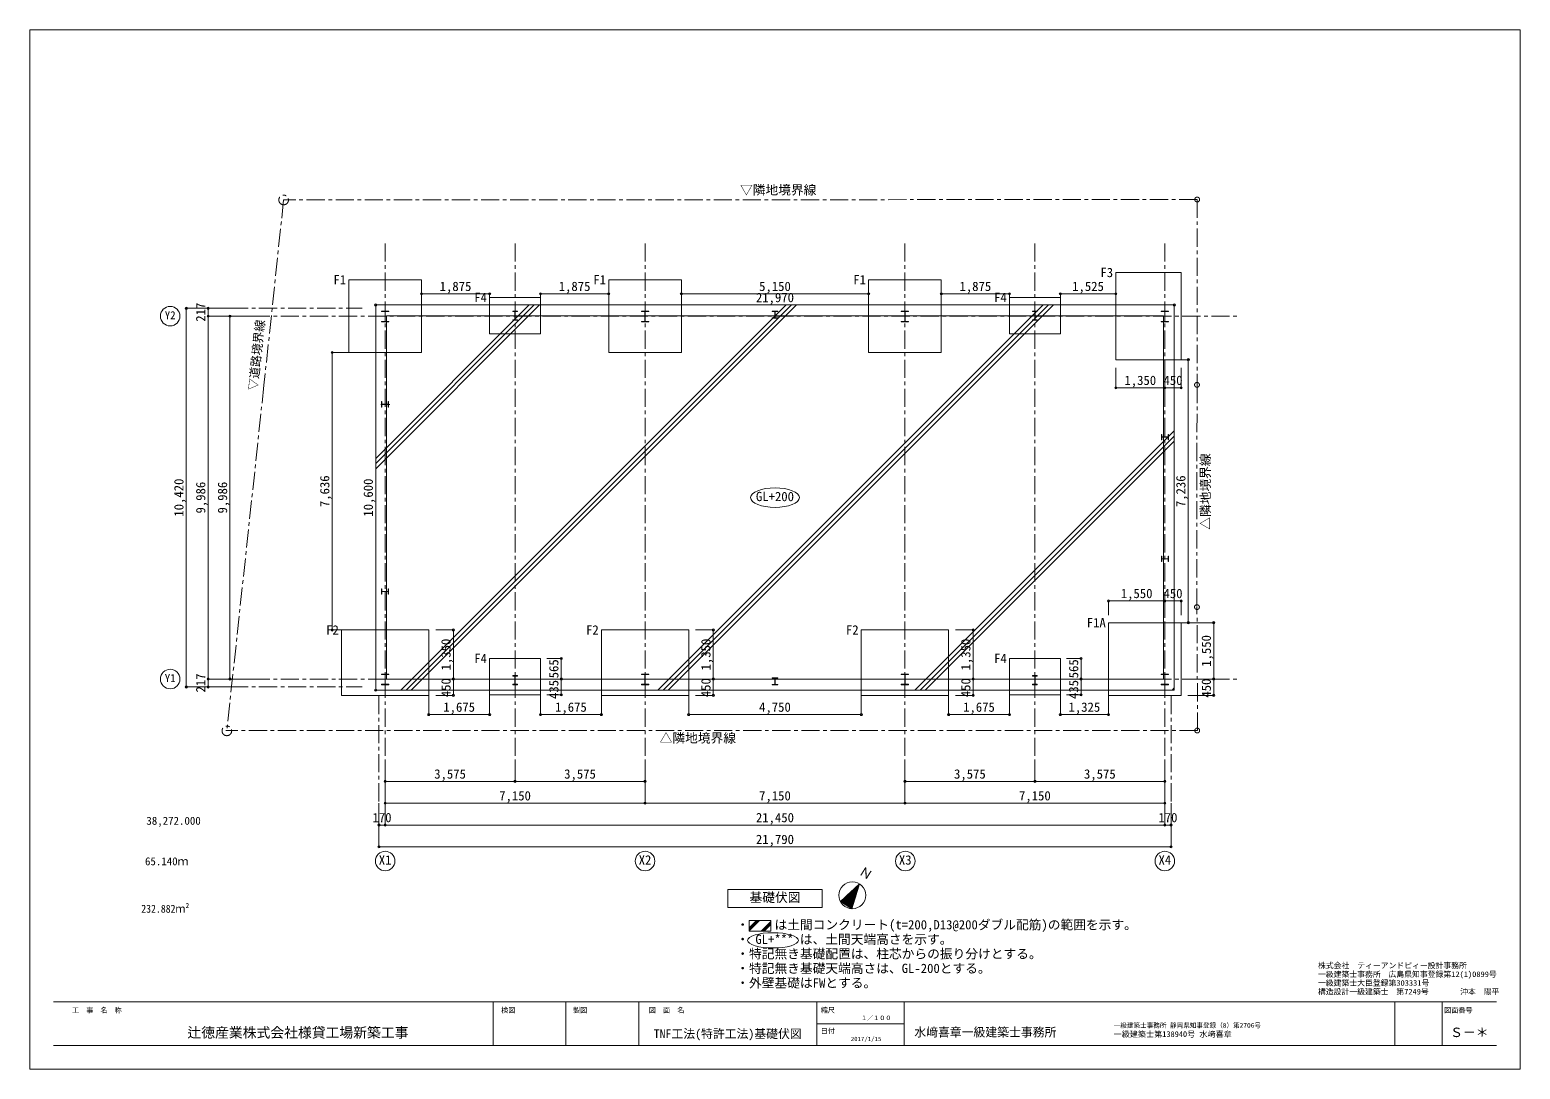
# Model space of a CAD drawing. Units: millimetres at full size, sheet at 1:100. Extents: x -41329 to 42203, y -29220 to 30473.
# Drawn here: x 1203 to 42203, y 1019 to 29619 of the extents above; entities that cross this region are included whole.
import ezdxf
from ezdxf.enums import TextEntityAlignment as Align

# ---------------------------------------------------------------- set-up
doc = ezdxf.new("R2010")
doc.units = ezdxf.units.MM
doc.header["$LTSCALE"] = 100
doc.header["$PDMODE"] = 32
doc.header["$PDSIZE"] = 60
doc.linetypes.add('CHAIN1', pattern=[8, 5, -1, 1, -1])
for name, color, linetype, lineweight in [('0-0_0', 7, 'Continuous', 9), ('0-1_Defpoints', 3, 'Continuous', 13), ('0-2_一般', 7, 'Continuous', 18), ('0-5_1-9 予備ﾚｲﾔ1', 7, 'Continuous', 5), ('0-7_A', 7, 'Continuous', 5), ('0-8_DRAWING-FRAME', 4, 'Continuous', 5), ('0-E_0-5 図面', 4, 'Continuous', 5), ('0-F_0-4 データ 0', 7, 'Continuous', 5), ('F-0', 7, 'Continuous', 18), ('F-F', 4, 'Continuous', 5)]:
    doc.layers.add(name, color=color, linetype=linetype, lineweight=lineweight)
doc.layers.add('F-2', color=7, linetype='Continuous')
doc.layers.add('F-7', color=7, linetype='Continuous')
doc.styles.add('ＭＳ ゴシック', font='')
doc.styles.get('ＭＳ ゴシック').set_extended_font_data('MS Gothic')

msp = doc.modelspace()

# ---------------------------------------------------------------- linework, layer by layer
at = {"layer": '0-0_0'}
for p, q in [((10877.9, 21877.9), (11077.9, 21877.9)), ((10877.9, 21877.9), (10877.9, 21865.9)), ((10877.9, 21865.9), (10969.9, 21865.9)), ((10974.9, 21860.9), (10974.9, 21600.9)), ((10980.9, 21860.9), (10980.9, 21600.9)), ((10985.9, 21865.9), (11077.9, 21865.9)), ((11077.9, 21877.9), (11077.9, 21865.9)), ((14490.4, 21877.9), (14615.4, 21877.9)), ((14490.4, 21877.9), (14490.4, 21865.9)), ((14490.4, 21865.9), (14544.9, 21865.9)), ((14549.9, 21860.9), (14549.9, 21644.9)), ((14555.9, 21860.9), (14555.9, 21644.9)), ((14560.9, 21865.9), (14615.4, 21865.9)), ((14615.4, 21877.9), (14615.4, 21865.9)), ((18027.9, 21877.9), (18227.9, 21877.9)), ((18027.9, 21877.9), (18027.9, 21865.9)), ((18027.9, 21865.9), (18119.9, 21865.9)), ((18124.9, 21860.9), (18124.9, 21600.9)), ((18130.9, 21860.9), (18130.9, 21600.9)), ((18135.9, 21865.9), (18227.9, 21865.9)), ((18227.9, 21877.9), (18227.9, 21865.9)), ((21627.9, 21877.9), (21777.9, 21877.9)), ((21627.9, 21877.9), (21627.9, 21868.9)), ((21627.9, 21868.9), (21694.9, 21868.9)), ((21699.9, 21863.9), (21699.9, 21697.9)), ((21705.9, 21863.9), (21705.9, 21697.9)), ((21710.9, 21868.9), (21777.9, 21868.9)), ((21777.9, 21877.9), (21777.9, 21868.9)), ((25177.9, 21877.9), (25377.9, 21877.9)), ((25177.9, 21877.9), (25177.9, 21865.9)), ((25177.9, 21865.9), (25269.9, 21865.9)), ((25274.9, 21860.9), (25274.9, 21600.9)), ((25280.9, 21860.9), (25280.9, 21600.9)), ((25285.9, 21865.9), (25377.9, 21865.9)), ((25377.9, 21877.9), (25377.9, 21865.9)), ((28915.4, 21877.9), (28790.4, 21877.9)), ((28790.4, 21877.9), (28790.4, 21865.9)), ((28844.9, 21865.9), (28790.4, 21865.9)), ((28849.9, 21860.9), (28849.9, 21644.9)), ((28855.9, 21860.9), (28855.9, 21644.9)), ((28915.4, 21865.9), (28860.9, 21865.9)), ((28915.4, 21877.9), (28915.4, 21865.9)), ((32327.9, 21877.9), (32527.9, 21877.9)), ((32327.9, 21877.9), (32327.9, 21865.9)), ((32327.9, 21865.9), (32419.9, 21865.9)), ((32424.9, 21860.9), (32424.9, 21600.9)), ((32430.9, 21860.9), (32430.9, 21600.9)), ((32435.9, 21865.9), (32527.9, 21865.9)), ((32527.9, 21877.9), (32527.9, 21865.9)), ((10877.9, 21595.9), (10969.9, 21595.9)), ((10877.9, 21595.9), (10877.9, 21583.9)), ((10877.9, 21583.9), (11077.9, 21583.9)), ((10985.9, 21595.9), (11077.9, 21595.9)), ((11077.9, 21595.9), (11077.9, 21583.9)), ((14490.4, 21639.9), (14544.9, 21639.9)), ((14490.4, 21639.9), (14490.4, 21627.9)), ((14490.4, 21627.9), (14615.4, 21627.9)), ((14560.9, 21639.9), (14615.4, 21639.9)), ((14615.4, 21639.9), (14615.4, 21627.9)), ((18027.9, 21595.9), (18119.9, 21595.9)), ((18027.9, 21595.9), (18027.9, 21583.9)), ((18027.9, 21583.9), (18227.9, 21583.9)), ((18135.9, 21595.9), (18227.9, 21595.9)), ((18227.9, 21595.9), (18227.9, 21583.9)), ((21627.9, 21692.9), (21694.9, 21692.9)), ((21627.9, 21692.9), (21627.9, 21683.9)), ((21627.9, 21683.9), (21777.9, 21683.9)), ((21710.9, 21692.9), (21777.9, 21692.9)), ((21777.9, 21692.9), (21777.9, 21683.9)), ((25177.9, 21595.9), (25269.9, 21595.9)), ((25177.9, 21595.9), (25177.9, 21583.9)), ((25177.9, 21583.9), (25377.9, 21583.9)), ((25285.9, 21595.9), (25377.9, 21595.9)), ((25377.9, 21595.9), (25377.9, 21583.9)), ((28844.9, 21639.9), (28790.4, 21639.9)), ((28790.4, 21639.9), (28790.4, 21627.9)), ((28915.4, 21627.9), (28790.4, 21627.9)), ((28915.4, 21639.9), (28860.9, 21639.9)), ((28915.4, 21639.9), (28915.4, 21627.9)), ((32327.9, 21595.9), (32419.9, 21595.9)), ((32327.9, 21595.9), (32327.9, 21583.9)), ((32327.9, 21583.9), (32527.9, 21583.9)), ((32435.9, 21595.9), (32527.9, 21595.9)), ((32527.9, 21595.9), (32527.9, 21583.9)), ((10859.4, 19312.9), (11109.9, 19312.9)), ((10877.9, 19237.9), (10877.9, 19387.9)), ((10877.9, 19387.9), (10886.9, 19387.9)), ((10886.9, 19320.9), (10886.9, 19387.9)), ((10886.9, 19237.9), (10886.9, 19304.9)), ((10891.9, 19315.9), (11057.9, 19315.9)), ((10891.9, 19309.9), (11057.9, 19309.9)), ((11062.9, 19320.9), (11062.9, 19387.9)), ((11062.9, 19387.9), (11071.9, 19387.9)), ((11062.9, 19237.9), (11062.9, 19304.9)), ((11071.9, 19237.9), (11071.9, 19387.9)), ((10877.9, 19237.9), (10886.9, 19237.9)), ((11062.9, 19237.9), (11071.9, 19237.9)), ((32333.9, 18337.9), (32333.9, 18487.9)), ((32333.9, 18487.9), (32342.9, 18487.9)), ((32342.9, 18420.9), (32342.9, 18487.9)), ((32518.9, 18420.9), (32518.9, 18487.9)), ((32518.9, 18487.9), (32527.9, 18487.9)), ((32527.9, 18337.9), (32527.9, 18487.9)), ((32333.9, 18337.9), (32342.9, 18337.9)), ((32342.9, 18337.9), (32342.9, 18404.9)), ((32347.9, 18415.9), (32513.9, 18415.9)), ((32347.9, 18409.9), (32513.9, 18409.9)), ((32518.9, 18337.9), (32518.9, 18404.9)), ((32518.9, 18337.9), (32527.9, 18337.9)), ((32333.9, 15137.9), (32333.9, 14987.9)), ((32333.9, 15137.9), (32342.9, 15137.9)), ((32333.9, 14987.9), (32342.9, 14987.9)), ((32342.9, 15137.9), (32342.9, 15070.9)), ((32342.9, 15054.9), (32342.9, 14987.9)), ((32347.9, 15065.9), (32513.9, 15065.9)), ((32347.9, 15059.9), (32513.9, 15059.9)), ((32518.9, 15137.9), (32518.9, 15070.9)), ((32518.9, 15137.9), (32527.9, 15137.9)), ((32518.9, 15054.9), (32518.9, 14987.9)), ((32518.9, 14987.9), (32527.9, 14987.9)), ((32527.9, 15137.9), (32527.9, 14987.9)), ((10877.9, 14237.9), (10877.9, 14087.9)), ((10877.9, 14237.9), (10886.9, 14237.9)), ((10877.9, 14087.9), (10886.9, 14087.9)), ((10886.9, 14237.9), (10886.9, 14170.9)), ((10886.9, 14154.9), (10886.9, 14087.9)), ((10891.9, 14165.9), (11057.9, 14165.9)), ((10891.9, 14159.9), (11057.9, 14159.9)), ((11062.9, 14237.9), (11062.9, 14170.9)), ((11062.9, 14237.9), (11071.9, 14237.9)), ((11062.9, 14154.9), (11062.9, 14087.9)), ((11062.9, 14087.9), (11071.9, 14087.9)), ((11071.9, 14237.9), (11071.9, 14087.9)), ((10877.9, 11891.9), (11077.9, 11891.9)), ((10877.9, 11879.9), (10877.9, 11891.9)), ((11077.9, 11879.9), (11077.9, 11891.9)), ((18027.9, 11891.9), (18227.9, 11891.9)), ((18027.9, 11879.9), (18027.9, 11891.9)), ((18227.9, 11879.9), (18227.9, 11891.9)), ((25177.9, 11891.9), (25377.9, 11891.9)), ((25177.9, 11879.9), (25177.9, 11891.9)), ((25377.9, 11879.9), (25377.9, 11891.9)), ((32327.9, 11891.9), (32527.9, 11891.9)), ((32327.9, 11879.9), (32327.9, 11891.9)), ((32527.9, 11879.9), (32527.9, 11891.9)), ((10877.9, 11879.9), (10969.9, 11879.9)), ((10877.9, 11609.9), (10969.9, 11609.9)), ((10877.9, 11597.9), (10877.9, 11609.9)), ((10877.9, 11597.9), (11077.9, 11597.9)), ((10974.9, 11614.9), (10974.9, 11874.9)), ((10980.9, 11614.9), (10980.9, 11874.9)), ((10985.9, 11879.9), (11077.9, 11879.9)), ((10985.9, 11609.9), (11077.9, 11609.9)), ((11077.9, 11597.9), (11077.9, 11609.9)), ((14490.4, 11847.9), (14615.4, 11847.9)), ((14490.4, 11835.9), (14490.4, 11847.9)), ((14490.4, 11835.9), (14544.9, 11835.9)), ((14490.4, 11609.9), (14544.9, 11609.9)), ((14490.4, 11597.9), (14490.4, 11609.9)), ((14490.4, 11597.9), (14615.4, 11597.9)), ((14549.9, 11614.9), (14549.9, 11830.9)), ((14555.9, 11614.9), (14555.9, 11830.9)), ((14560.9, 11835.9), (14615.4, 11835.9)), ((14560.9, 11609.9), (14615.4, 11609.9)), ((14615.4, 11835.9), (14615.4, 11847.9)), ((14615.4, 11597.9), (14615.4, 11609.9)), ((18027.9, 11879.9), (18119.9, 11879.9)), ((18027.9, 11609.9), (18119.9, 11609.9)), ((18027.9, 11597.9), (18027.9, 11609.9)), ((18027.9, 11597.9), (18227.9, 11597.9)), ((18124.9, 11614.9), (18124.9, 11874.9)), ((18130.9, 11614.9), (18130.9, 11874.9)), ((18135.9, 11879.9), (18227.9, 11879.9)), ((18135.9, 11609.9), (18227.9, 11609.9)), ((18227.9, 11597.9), (18227.9, 11609.9)), ((21627.9, 11791.9), (21777.9, 11791.9)), ((21627.9, 11782.9), (21627.9, 11791.9)), ((21627.9, 11782.9), (21694.9, 11782.9)), ((21627.9, 11606.9), (21694.9, 11606.9)), ((21627.9, 11597.9), (21627.9, 11606.9)), ((21627.9, 11597.9), (21777.9, 11597.9)), ((21699.9, 11611.9), (21699.9, 11777.9)), ((21705.9, 11611.9), (21705.9, 11777.9)), ((21710.9, 11782.9), (21777.9, 11782.9)), ((21710.9, 11606.9), (21777.9, 11606.9)), ((21777.9, 11782.9), (21777.9, 11791.9)), ((21777.9, 11597.9), (21777.9, 11606.9)), ((25177.9, 11879.9), (25269.9, 11879.9)), ((25177.9, 11609.9), (25269.9, 11609.9)), ((25177.9, 11597.9), (25177.9, 11609.9)), ((25177.9, 11597.9), (25377.9, 11597.9)), ((25274.9, 11614.9), (25274.9, 11874.9)), ((25280.9, 11614.9), (25280.9, 11874.9)), ((25285.9, 11879.9), (25377.9, 11879.9)), ((25285.9, 11609.9), (25377.9, 11609.9)), ((25377.9, 11597.9), (25377.9, 11609.9)), ((28915.4, 11847.9), (28790.4, 11847.9)), ((28790.4, 11835.9), (28790.4, 11847.9)), ((28844.9, 11835.9), (28790.4, 11835.9)), ((28844.9, 11609.9), (28790.4, 11609.9)), ((28790.4, 11597.9), (28790.4, 11609.9)), ((28915.4, 11597.9), (28790.4, 11597.9)), ((28849.9, 11614.9), (28849.9, 11830.9)), ((28855.9, 11614.9), (28855.9, 11830.9)), ((28915.4, 11835.9), (28860.9, 11835.9)), ((28915.4, 11609.9), (28860.9, 11609.9)), ((28915.4, 11835.9), (28915.4, 11847.9)), ((28915.4, 11597.9), (28915.4, 11609.9)), ((32327.9, 11879.9), (32419.9, 11879.9)), ((32327.9, 11609.9), (32419.9, 11609.9)), ((32327.9, 11597.9), (32327.9, 11609.9)), ((32327.9, 11597.9), (32527.9, 11597.9)), ((32424.9, 11614.9), (32424.9, 11874.9)), ((32430.9, 11614.9), (32430.9, 11874.9)), ((32435.9, 11879.9), (32527.9, 11879.9)), ((32435.9, 11609.9), (32527.9, 11609.9)), ((32527.9, 11597.9), (32527.9, 11609.9))]:
    msp.add_line(p, q, dxfattribs=at)
for centre, start, end in [((10969.9, 21860.9), 0, 90), ((10985.9, 21860.9), 90, 180), ((14544.9, 21860.9), 0, 90), ((14560.9, 21860.9), 90, 180), ((18119.9, 21860.9), 0, 90), ((18135.9, 21860.9), 90, 180), ((21694.9, 21863.9), 0, 90), ((21710.9, 21863.9), 90, 180), ((25269.9, 21860.9), 0, 90), ((25285.9, 21860.9), 90, 180), ((28844.9, 21860.9), 0, 90), ((28860.9, 21860.9), 90, 180), ((32419.9, 21860.9), 0, 90), ((32435.9, 21860.9), 90, 180), ((10969.9, 21600.9), 270, 0), ((10985.9, 21600.9), 180, 270), ((14544.9, 21644.9), 270, 0), ((14560.9, 21644.9), 180, 270), ((18119.9, 21600.9), 270, 0), ((18135.9, 21600.9), 180, 270), ((21694.9, 21697.9), 270, 0), ((21710.9, 21697.9), 180, 270), ((25269.9, 21600.9), 270, 0), ((25285.9, 21600.9), 180, 270), ((28844.9, 21644.9), 270, 0), ((28860.9, 21644.9), 180, 270), ((32419.9, 21600.9), 270, 0), ((32435.9, 21600.9), 180, 270), ((10891.9, 19320.9), 180, 270), ((10891.9, 19304.9), 90, 180), ((11057.9, 19320.9), 270, 0), ((11057.9, 19304.9), 0, 90), ((32347.9, 18420.9), 180, 270), ((32347.9, 18404.9), 90, 180), ((32513.9, 18420.9), 270, 0), ((32513.9, 18404.9), 0, 90), ((32347.9, 15070.9), 180, 270), ((32347.9, 15054.9), 90, 180), ((32513.9, 15070.9), 270, 0), ((32513.9, 15054.9), 0, 90), ((10891.9, 14170.9), 180, 270), ((10891.9, 14154.9), 90, 180), ((11057.9, 14170.9), 270, 0), ((11057.9, 14154.9), 0, 90), ((10969.9, 11874.9), 0, 90), ((10969.9, 11614.9), 270, 0), ((10985.9, 11874.9), 90, 180), ((10985.9, 11614.9), 180, 270), ((14544.9, 11830.9), 0, 90), ((14544.9, 11614.9), 270, 0), ((14560.9, 11830.9), 90, 180), ((14560.9, 11614.9), 180, 270), ((18119.9, 11874.9), 0, 90), ((18119.9, 11614.9), 270, 0), ((18135.9, 11874.9), 90, 180), ((18135.9, 11614.9), 180, 270), ((21694.9, 11777.9), 0, 90), ((21694.9, 11611.9), 270, 0), ((21710.9, 11777.9), 90, 180), ((21710.9, 11611.9), 180, 270), ((25269.9, 11874.9), 0, 90), ((25269.9, 11614.9), 270, 0), ((25285.9, 11874.9), 90, 180), ((25285.9, 11614.9), 180, 270), ((28844.9, 11830.9), 0, 90), ((28844.9, 11614.9), 270, 0), ((28860.9, 11830.9), 90, 180), ((28860.9, 11614.9), 180, 270), ((32419.9, 11874.9), 0, 90), ((32419.9, 11614.9), 270, 0), ((32435.9, 11874.9), 90, 180), ((32435.9, 11614.9), 180, 270)]:
    msp.add_arc(centre, 5, start, end, dxfattribs=at)
at = {"layer": '0-1_Defpoints'}
for p, q in [((10717.9, 22047.9), (32687.9, 22047.9)), ((10717.9, 11447.9), (10717.9, 22047.9)), ((32387.9, 21747.9), (11017.9, 21747.9)), ((32387.9, 11747.9), (32387.9, 21747.9)), ((32687.9, 11447.9), (32687.9, 22047.9)), ((10717.9, 11447.9), (32687.9, 11447.9))]:
    msp.add_line(p, q, dxfattribs=at)
msp.add_lwpolyline([(11017.9, 21747.9), (11017.9, 11747.9), (32387.9, 11747.9)], dxfattribs=at)
at = {"layer": '0-2_一般', "color": 2}
for p, q in [((31077.9, 22940.9), (31077.9, 20540.9)), ((31077.9, 22940.9), (32877.9, 22940.9)), ((32877.9, 22940.9), (32877.9, 20540.9)), ((13852.9, 22252.9), (13852.9, 21252.9)), ((15252.9, 22252.9), (13852.9, 22252.9)), ((15252.9, 21252.9), (15252.9, 22252.9)), ((28152.9, 22252.9), (28152.9, 21252.9)), ((29552.9, 22252.9), (28152.9, 22252.9)), ((29552.9, 21252.9), (29552.9, 22252.9)), ((13852.9, 21252.9), (15252.9, 21252.9)), ((28152.9, 21252.9), (29552.9, 21252.9)), ((31077.9, 20540.9), (32877.9, 20540.9)), ((30877.9, 13304.9), (32877.9, 13304.9)), ((30877.9, 11304.9), (30877.9, 13304.9)), ((9777.9, 13104.9), (12177.9, 13104.9)), ((16927.9, 13104.9), (19327.9, 13104.9)), ((24077.9, 13104.9), (26477.9, 13104.9)), ((15252.9, 11319.9), (15252.9, 12319.9)), ((29552.9, 11319.9), (29552.9, 12319.9)), ((13852.9, 11319.9), (15252.9, 11319.9)), ((28152.9, 11319.9), (29552.9, 11319.9))]:
    msp.add_line(p, q, dxfattribs=at)
for points in [[(9977.9, 20740.9), (11977.9, 20740.9), (11977.9, 22740.9), (9977.9, 22740.9)], [(17127.9, 20740.9), (19127.9, 20740.9), (19127.9, 22740.9), (17127.9, 22740.9)], [(24277.9, 20740.9), (26277.9, 20740.9), (26277.9, 22740.9), (24277.9, 22740.9)], [(9777.9, 11304.9), (12177.9, 11304.9), (12177.9, 13104.9), (9777.9, 13104.9)], [(16927.9, 11304.9), (19327.9, 11304.9), (19327.9, 13104.9), (16927.9, 13104.9)], [(24077.9, 11304.9), (26477.9, 11304.9), (26477.9, 13104.9), (24077.9, 13104.9)]]:
    msp.add_lwpolyline(points, close=True, dxfattribs=at)
for points in [[(30877.9, 11304.9), (32877.9, 11304.9), (32877.9, 13304.9)], [(15252.9, 12319.9), (13852.9, 12319.9), (13852.9, 11319.9)], [(29552.9, 12319.9), (28152.9, 12319.9), (28152.9, 11319.9)]]:
    msp.add_lwpolyline(points, dxfattribs=at)
at = {"layer": '0-5_1-9 予備ﾚｲﾔ1', "color": 4}
for p, q in [((11977.9, 22354.6), (13852.9, 22354.6)), ((11977.9, 22354.6), (11977.9, 22264.5)), ((13852.9, 22354.6), (13852.9, 22264.5)), ((15252.9, 22354.6), (17127.9, 22354.6)), ((15252.9, 22354.6), (15252.9, 22264.5)), ((17127.9, 22354.6), (17127.9, 22264.5)), ((19127.9, 22354.6), (24277.9, 22354.6)), ((19127.9, 22354.6), (19127.9, 22264.5)), ((24277.9, 22354.6), (24277.9, 22264.5)), ((26277.9, 22354.6), (28152.9, 22354.6)), ((26277.9, 22354.6), (26277.9, 22264.5)), ((28152.9, 22354.6), (28152.9, 22264.5)), ((29552.9, 22354.6), (31077.9, 22354.6)), ((29552.9, 22354.6), (29552.9, 22264.5)), ((31077.9, 22354.6), (31077.9, 22264.5)), ((10717.9, 22047.9), (32687.9, 22047.9)), ((10717.9, 22047.9), (10717.9, 11447.9)), ((9520.6, 20740.9), (9520.6, 13104.9)), ((9520.6, 20740.9), (10332.3, 20740.9)), ((33071.1, 20540.9), (32773.5, 20540.9)), ((33071.1, 20540.9), (33071.1, 13304.9)), ((33071.1, 13304.9), (32773.5, 13304.9)), ((9520.6, 13104.9), (10332.3, 13104.9)), ((12177.9, 10777.3), (12177.9, 11345.5)), ((13852.9, 10777.3), (13852.9, 11345.5)), ((15252.9, 10777.3), (15252.9, 11345.5)), ((16927.9, 10777.3), (16927.9, 11345.5)), ((19327.9, 10777.3), (19327.9, 11345.5)), ((24077.9, 10777.3), (24077.9, 11345.5)), ((26477.9, 10777.3), (26477.9, 11345.5)), ((28152.9, 10777.3), (28152.9, 11345.5)), ((29552.9, 10777.3), (29552.9, 11345.5)), ((30877.9, 10777.3), (30877.9, 11345.5)), ((12177.9, 10777.3), (13852.9, 10777.3)), ((15252.9, 10777.3), (16927.9, 10777.3)), ((19327.9, 10777.3), (24077.9, 10777.3)), ((26477.9, 10777.3), (28152.9, 10777.3)), ((29552.9, 10777.3), (30877.9, 10777.3))]:
    msp.add_line(p, q, dxfattribs=at)
at = {"layer": '0-5_1-9 予備ﾚｲﾔ1'}
for p in [(11977.9, 22354.6), (13852.9, 22354.6), (15252.9, 22354.6), (17127.9, 22354.6), (19127.9, 22354.6), (24277.9, 22354.6), (26277.9, 22354.6), (28152.9, 22354.6), (29552.9, 22354.6), (31077.9, 22354.6), (10717.9, 22047.9), (32687.9, 22047.9), (9520.6, 20740.9), (33071.1, 20540.9), (9520.6, 13104.9), (33071.1, 13304.9), (10717.9, 11447.9), (12177.9, 10777.3), (13852.9, 10777.3), (15252.9, 10777.3), (16927.9, 10777.3), (19327.9, 10777.3), (24077.9, 10777.3), (26477.9, 10777.3), (28152.9, 10777.3), (29552.9, 10777.3), (30877.9, 10777.3)]:
    msp.add_point(p, dxfattribs=at)
at = {"layer": '0-7_A', "color": 4}
for p, q in [((5507.9, 11537.9), (5507.9, 21957.9)), ((5507.9, 21957.9), (6107.9, 21957.9)), ((6107.9, 21740.9), (6107.9, 21957.9)), ((6107.9, 21957.9), (6707.9, 21957.9)), ((6107.9, 11754.9), (6107.9, 21740.9)), ((6107.9, 21740.9), (6707.9, 21740.9)), ((6707.9, 11754.9), (6707.9, 21740.9)), ((6707.9, 21740.9), (7307.9, 21740.9)), ((31077.9, 19769), (31077.9, 20316.6)), ((32427.9, 19769), (32427.9, 20316.6)), ((32877.9, 19769), (32877.9, 20316.6)), ((31077.9, 19769), (32427.9, 19769)), ((32427.9, 19769), (32877.9, 19769)), ((30877.9, 13903.9), (32427.9, 13903.9)), ((30877.9, 13903.9), (30877.9, 13516.6)), ((32427.9, 13903.9), (32427.9, 13516.6)), ((32427.9, 13903.9), (32877.9, 13903.9)), ((32877.9, 13903.9), (32877.9, 13516.6)), ((33771.9, 13304.9), (33056.2, 13304.9)), ((33771.9, 11754.9), (33771.9, 13304.9)), ((12855.6, 13104.9), (12368.2, 13104.9)), ((12855.6, 11754.9), (12855.6, 13104.9)), ((20005.6, 13104.9), (19518.2, 13104.9)), ((20005.6, 11754.9), (20005.6, 13104.9)), ((27155.6, 13104.9), (26668.2, 13104.9)), ((27155.6, 11754.9), (27155.6, 13104.9)), ((15822.4, 12319.9), (15423, 12319.9)), ((15822.4, 11754.9), (15822.4, 12319.9)), ((30122.4, 12319.9), (29723, 12319.9)), ((30122.4, 11754.9), (30122.4, 12319.9)), ((5507.9, 11537.9), (6107.9, 11537.9)), ((6107.9, 11537.9), (6107.9, 11754.9)), ((6107.9, 11754.9), (6707.9, 11754.9)), ((6107.9, 11537.9), (6707.9, 11537.9)), ((6707.9, 11754.9), (7307.9, 11754.9)), ((12855.6, 11754.9), (12368.2, 11754.9)), ((12855.6, 11304.9), (12855.6, 11754.9)), ((15822.4, 11754.9), (15423, 11754.9)), ((15822.4, 11319.9), (15822.4, 11754.9)), ((20005.6, 11754.9), (19518.2, 11754.9)), ((20005.6, 11304.9), (20005.6, 11754.9)), ((27155.6, 11754.9), (26668.2, 11754.9)), ((27155.6, 11304.9), (27155.6, 11754.9)), ((30122.4, 11754.9), (29723, 11754.9)), ((30122.4, 11319.9), (30122.4, 11754.9)), ((33771.9, 11754.9), (33056.2, 11754.9)), ((33771.9, 11304.9), (33771.9, 11754.9)), ((12855.6, 11304.9), (12368.2, 11304.9)), ((15822.4, 11319.9), (15423, 11319.9)), ((20005.6, 11304.9), (19518.2, 11304.9)), ((27155.6, 11304.9), (26668.2, 11304.9)), ((30122.4, 11319.9), (29723, 11319.9)), ((33771.9, 11304.9), (33056.2, 11304.9)), ((10977.9, 8937.9), (10977.9, 9537.9)), ((14552.9, 8937.9), (14552.9, 9537.9)), ((18127.9, 8937.9), (18127.9, 9537.9)), ((25277.9, 8937.9), (25277.9, 9537.9)), ((28852.9, 8937.9), (28852.9, 9537.9)), ((32427.9, 8937.9), (32427.9, 9537.9)), ((10977.9, 8337.9), (10977.9, 8937.9)), ((14552.9, 8937.9), (10977.9, 8937.9)), ((18127.9, 8937.9), (14552.9, 8937.9)), ((18127.9, 8337.9), (18127.9, 8937.9)), ((25277.9, 8337.9), (25277.9, 8937.9)), ((25277.9, 8937.9), (28852.9, 8937.9)), ((28852.9, 8937.9), (32427.9, 8937.9)), ((32427.9, 8337.9), (32427.9, 8937.9)), ((10807.9, 7737.9), (10807.9, 8337.9)), ((10977.9, 8337.9), (18127.9, 8337.9)), ((10977.9, 7737.9), (10977.9, 8337.9)), ((18127.9, 8337.9), (25277.9, 8337.9)), ((25277.9, 8337.9), (32427.9, 8337.9)), ((32427.9, 7737.9), (32427.9, 8337.9)), ((32597.9, 7737.9), (32597.9, 8337.9)), ((10977.9, 7737.9), (10807.9, 7737.9)), ((10807.9, 7137.9), (10807.9, 7737.9)), ((10977.9, 7737.9), (32427.9, 7737.9)), ((32427.9, 7737.9), (32597.9, 7737.9)), ((32597.9, 7137.9), (32597.9, 7737.9)), ((10807.9, 7137.9), (32597.9, 7137.9))]:
    msp.add_line(p, q, dxfattribs=at)
at = {"layer": '0-7_A'}
for p in [(5507.9, 21957.9), (6107.9, 21957.9), (6107.9, 21740.9), (6707.9, 21740.9), (31077.9, 19769), (32427.9, 19769), (32877.9, 19769), (30877.9, 13903.9), (32427.9, 13903.9), (32877.9, 13903.9), (12855.6, 13104.9), (20005.6, 13104.9), (27155.6, 13104.9), (33771.9, 13304.9), (15822.4, 12319.9), (30122.4, 12319.9), (5507.9, 11537.9), (6107.9, 11754.9), (6107.9, 11537.9), (6707.9, 11754.9), (12855.6, 11754.9), (15822.4, 11754.9), (20005.6, 11754.9), (27155.6, 11754.9), (30122.4, 11754.9), (33771.9, 11754.9), (12855.6, 11304.9), (15822.4, 11319.9), (20005.6, 11304.9), (27155.6, 11304.9), (30122.4, 11319.9), (33771.9, 11304.9), (10977.9, 8937.9), (14552.9, 8937.9), (18127.9, 8937.9), (25277.9, 8937.9), (28852.9, 8937.9), (32427.9, 8937.9), (10977.9, 8337.9), (18127.9, 8337.9), (25277.9, 8337.9), (32427.9, 8337.9), (10807.9, 7737.9), (10977.9, 7737.9), (32427.9, 7737.9), (32597.9, 7737.9), (10807.9, 7137.9), (32597.9, 7137.9)]:
    msp.add_point(p, dxfattribs=at)
at = {"layer": '0-8_DRAWING-FRAME'}
for p, q in [((10717.9, 17542.5), (15223.3, 22047.9)), ((10717.9, 17683.9), (15081.9, 22047.9)), ((10717.9, 17825.3), (14940.5, 22047.9)), ((11411.5, 11447.9), (22011.5, 22047.9)), ((11553, 11447.9), (22153, 22047.9)), ((11694.4, 11447.9), (22294.4, 22047.9)), ((18482.6, 11447.9), (29082.6, 22047.9)), ((18624, 11447.9), (29224, 22047.9)), ((18765.4, 11447.9), (29365.4, 22047.9)), ((25553.7, 11447.9), (32687.9, 18582.1)), ((25695.1, 11447.9), (32687.9, 18440.7)), ((25836.5, 11447.9), (32687.9, 18299.3)), ((32624.7, 11447.9), (32687.9, 11511.1))]:
    msp.add_line(p, q, dxfattribs=at)
at = {"layer": '0-8_DRAWING-FRAME', "color": 7, "lineweight": 9}
msp.add_ellipse((21702.9, 16747.9), major_axis=(671.1, 0), ratio=0.4, dxfattribs=at)
at = {"layer": '0-E_0-5 図面', "color": 6, "linetype": 'CHAIN1', "lineweight": 20}
for p, q in [((8186.2, 24937.7), (7645.2, 19845.4)), ((33317.2, 24948.9), (8186.2, 24937.7)), ((33317.2, 24948.9), (33312.3, 19849.9)), ((7645.2, 19845.4), (6623.2, 10329.6)), ((33312.3, 19849.9), (33310.8, 13734.9)), ((33328.2, 10337.9), (33310.8, 13734.9)), ((33328.2, 10337.9), (6597.9, 10337.9))]:
    msp.add_line(p, q, dxfattribs=at)
at = {"layer": '0-E_0-5 図面'}
for p, q in [((23538.1, 5609.5), (23622.3, 5743.7)), ((23540.9, 5607.7), (23631.7, 5752.5)), ((23543.7, 5605.9), (23641.2, 5761.3)), ((23546.6, 5604.2), (23650.6, 5770.1)), ((23549.4, 5602.4), (23660.1, 5778.9)), ((23552.2, 5600.6), (23669.5, 5787.7)), ((23555, 5598.8), (23679, 5796.5)), ((23557.9, 5597.1), (23688.4, 5805.2)), ((23560.7, 5595.3), (23697.9, 5814)), ((23563.5, 5593.5), (23707.3, 5822.8)), ((23566.4, 5591.7), (23716.8, 5831.6)), ((23569.2, 5590), (23726.3, 5840.4)), ((23572, 5588.2), (23735.7, 5849.2)), ((23574.9, 5586.4), (23745.2, 5858)), ((23577.7, 5584.6), (23754.6, 5866.8)), ((23580.5, 5582.9), (23764.1, 5875.5)), ((23583.3, 5581.1), (23773.5, 5884.3)), ((23586.2, 5579.3), (23783, 5893.1)), ((23589, 5577.5), (23792.4, 5901.9)), ((23591.8, 5575.8), (23801.9, 5910.7)), ((23594.7, 5574), (23811.3, 5919.5)), ((23597.5, 5572.2), (23820.8, 5928.3)), ((23600.3, 5570.4), (23830.3, 5937.1)), ((23603.2, 5568.7), (23839.7, 5945.8)), ((23606, 5566.9), (23849.2, 5954.6)), ((23608.8, 5565.1), (23858.6, 5963.4)), ((23611.6, 5563.3), (23868.1, 5972.2)), ((23614.5, 5561.6), (23877.5, 5981)), ((23617.3, 5559.8), (23887, 5989.8)), ((23620.1, 5558), (23896.4, 5998.6)), ((23623, 5556.2), (23905.9, 6007.4)), ((23625.8, 5554.5), (23915.3, 6016.1)), ((23628.6, 5552.7), (23924.8, 6024.9)), ((23631.5, 5550.9), (23934.3, 6033.7)), ((23634.3, 5549.1), (23943.7, 6042.5)), ((23637.1, 5547.4), (23953.2, 6051.3)), ((23640, 5545.6), (23962.6, 6060.1)), ((23642.8, 5543.8), (23972.1, 6068.9)), ((23645.6, 5542), (23981.5, 6077.7)), ((23648.4, 5540.3), (23991, 6086.4)), ((23651.3, 5538.5), (24000.4, 6095.2)), ((23654.1, 5536.7), (24009.9, 6104)), ((23656.9, 5534.9), (24019.4, 6112.8)), ((23659.8, 5533.2), (24024.6, 6114.9)), ((23662.6, 5531.4), (24020.8, 6102.5)), ((23665.4, 5529.6), (24017, 6090.2)), ((23668.3, 5527.8), (24013.2, 6077.8)), ((23671.1, 5526.1), (24009.4, 6065.5)), ((23673.9, 5524.3), (24005.6, 6053.2)), ((23676.7, 5522.5), (24001.8, 6040.8)), ((23679.6, 5520.7), (23998, 6028.5)), ((23682.4, 5519), (23994.2, 6016.2)), ((23685.2, 5517.2), (23990.4, 6003.8)), ((23688.1, 5515.4), (23986.6, 5991.5)), ((23690.9, 5513.6), (23982.9, 5979.2)), ((23693.7, 5511.9), (23979.1, 5966.8)), ((23696.6, 5510.1), (23975.3, 5954.5)), ((23699.4, 5508.3), (23971.5, 5942.1)), ((23702.2, 5506.5), (23967.7, 5929.8)), ((23705, 5504.8), (23963.9, 5917.5)), ((23707.9, 5503), (23960.1, 5905.1)), ((23710.7, 5501.2), (23956.3, 5892.8)), ((23713.5, 5499.4), (23952.5, 5880.5)), ((23716.4, 5497.7), (23948.7, 5868.1)), ((23719.2, 5495.9), (23944.9, 5855.8)), ((23722, 5494.1), (23941.1, 5843.4)), ((23724.9, 5492.3), (23937.3, 5831.1)), ((23727.7, 5490.6), (23933.5, 5818.8)), ((23730.5, 5488.8), (23929.7, 5806.4)), ((23733.4, 5487), (23925.9, 5794.1)), ((23736.2, 5485.2), (23922.1, 5781.8)), ((23739, 5483.5), (23918.3, 5769.4)), ((23741.8, 5481.7), (23914.6, 5757.1)), ((23744.7, 5479.9), (23910.8, 5744.7)), ((23504.1, 5630.8), (23508.8, 5638.3)), ((23506.9, 5629), (23518.3, 5647.1)), ((23509.8, 5627.2), (23527.7, 5655.9)), ((23512.6, 5625.5), (23537.2, 5664.6)), ((23515.4, 5623.7), (23546.6, 5673.4)), ((23518.3, 5621.9), (23556.1, 5682.2)), ((23521.1, 5620.1), (23565.5, 5691)), ((23523.9, 5618.4), (23575, 5699.8)), ((23526.7, 5616.6), (23584.4, 5708.6)), ((23529.6, 5614.8), (23593.9, 5717.4)), ((23532.4, 5613), (23603.3, 5726.2)), ((23535.2, 5611.3), (23612.8, 5734.9)), ((23747.5, 5478.1), (23907, 5732.4)), ((23750.3, 5476.4), (23903.2, 5720.1)), ((23753.2, 5474.6), (23899.4, 5707.7)), ((23756, 5472.8), (23895.6, 5695.4)), ((23758.8, 5471), (23891.8, 5683)), ((23761.7, 5469.3), (23888, 5670.7)), ((23764.5, 5467.5), (23884.2, 5658.4)), ((23767.3, 5465.7), (23880.4, 5646)), ((23770.1, 5463.9), (23876.6, 5633.7)), ((23773, 5462.2), (23872.8, 5621.4)), ((23775.8, 5460.4), (23869, 5609)), ((23778.6, 5458.6), (23865.2, 5596.7)), ((23781.5, 5456.8), (23861.4, 5584.3)), ((23784.3, 5455.1), (23857.6, 5572)), ((23787.1, 5453.3), (23853.8, 5559.7)), ((23790, 5451.5), (23850, 5547.3)), ((23792.8, 5449.7), (23846.3, 5535)), ((23795.6, 5448), (23842.5, 5522.7)), ((23798.4, 5446.2), (23838.7, 5510.3)), ((23801.3, 5444.4), (23834.9, 5498)), ((23804.1, 5442.6), (23831.1, 5485.6)), ((23806.9, 5440.9), (23827.3, 5473.3)), ((23809.8, 5439.1), (23823.5, 5461)), ((23812.6, 5437.3), (23819.7, 5448.6))]:
    msp.add_line(p, q, dxfattribs=at)
at = {"layer": '0-E_0-5 図面', "color": 7, "lineweight": 9}
msp.add_line((24025.8, 6118.8), (23815.6, 5435.4), dxfattribs=at)
msp.add_lwpolyline([(24025.8, 6118.8), (23502.1, 5632), (23815.6, 5435.4)], dxfattribs=at)
at = {"layer": '0-E_0-5 図面', "color": 6, "linetype": 'CHAIN1', "lineweight": 20}
for centre, radius in [((8186.2, 24937.7), 133), ((33317.2, 24948.9), 66.5), ((33312.3, 19849.9), 66.5), ((33310.8, 13734.9), 66.5), ((6623.2, 10329.6), 133), ((33318.7, 10337.9), 66.5)]:
    msp.add_circle(centre, radius, dxfattribs=at)
at = {"layer": '0-E_0-5 図面', "color": 7, "lineweight": 9}
msp.add_circle((23829.1, 5805.2), 370.1, dxfattribs=at)
msp.add_ellipse((21648.2, 4564.6), major_axis=(700, 0), ratio=0.3, dxfattribs=at)
at = {"layer": '0-F_0-4 データ 0', "color": 4, "linetype": 'CHAIN1'}
for p, q in [((10977.9, 23740.9), (10977.9, 9537.9)), ((14552.9, 23740.9), (14552.9, 9537.9)), ((18127.9, 23740.9), (18127.9, 9537.9)), ((25277.9, 23740.9), (25277.9, 9537.9)), ((28852.9, 23740.9), (28852.9, 9537.9)), ((32427.9, 23740.9), (32427.9, 9537.9)), ((6707.9, 21957.9), (10343.3, 21957.9)), ((7307.9, 21740.9), (34427.9, 21740.9)), ((6707.9, 11537.9), (10343.3, 11537.9)), ((7307.9, 11754.9), (34427.9, 11754.9)), ((10807.9, 11289.4), (10807.9, 8337.9)), ((32597.9, 11289.4), (32597.9, 8337.9))]:
    msp.add_line(p, q, dxfattribs=at)
at = {"layer": '0-F_0-4 データ 0', "color": 3, "lineweight": 13}
for p, q in [((23002.9, 5966.4), (20402.9, 5966.4)), ((20402.9, 5466.4), (20402.9, 5966.4)), ((23002.9, 5466.4), (23002.9, 5966.4)), ((23002.9, 5466.4), (20402.9, 5466.4))]:
    msp.add_line(p, q, dxfattribs=at)
at = {"layer": '0-F_0-4 データ 0', "lineweight": 9}
for p, q in [((20990.9, 5114.6), (20990.9, 4814.6)), ((20990.9, 5114.6), (21590.9, 5114.6)), ((21590.9, 5114.6), (21590.9, 4814.6)), ((20990.9, 4814.6), (21590.9, 4814.6))]:
    msp.add_line(p, q, dxfattribs=at)
at = {"layer": '0-F_0-4 データ 0', "color": 4}
for p, q in [((20990.9, 4826.5), (21279.1, 5114.6)), ((20990.9, 4868.9), (21236.7, 5114.6)), ((20990.9, 4911.3), (21194.2, 5114.6)), ((21318.5, 4814.6), (21590.9, 5087.1)), ((21360.9, 4814.6), (21590.9, 5044.6)), ((21403.4, 4814.6), (21590.9, 5002.2))]:
    msp.add_line(p, q, dxfattribs=at)
at = {"layer": '0-F_0-4 データ 0', "lineweight": 9}
for centre in [(5065.2, 21740.9), (5065.2, 11754.9), (10977.9, 6746.6), (18127.9, 6746.6), (25286.2, 6746.6), (32427.9, 6746.6)]:
    msp.add_circle(centre, 268.4, dxfattribs=at)
at = {"layer": 'F-0'}
for p, q in [((41552.9, 2869.3), (1852.9, 2869.3)), ((13952.8, 2869.3), (13952.8, 1669.3)), ((15952.8, 2869.3), (15952.8, 1669.3)), ((17952.8, 2869.3), (17952.8, 1669.3)), ((22852.8, 2869.3), (22852.8, 1669.3)), ((25252.8, 2869.3), (25252.8, 1669.3)), ((38752.8, 2869.3), (38752.8, 1669.3)), ((40052.8, 2869.3), (40052.8, 1669.3)), ((22852.8, 2269.3), (25252.8, 2269.3)), ((41552.9, 1669.3), (1852.9, 1669.3))]:
    msp.add_line(p, q, dxfattribs=at)
at = {"layer": 'F-F'}
msp.add_lwpolyline([(1202.9, 1019.3), (42202.9, 1019.3), (42202.9, 29619.3), (1202.9, 29619.3)], close=True, dxfattribs=at)

# ---------------------------------------------------------------- texts
at = {"layer": '0-2_一般', "style": 'ＭＳ ゴシック'}
for s, p in [('F3', (30654.9, 22736.8)), ('F1', (9554.9, 22536.8)), ('F1', (16704.9, 22536.8)), ('F1', (23854.9, 22536.8)), ('F4', (13429.9, 22048.8)), ('F4', (27729.9, 22048.8)), ('F2', (9354.9, 12900.8)), ('F2', (16504.9, 12900.8)), ('F2', (23654.9, 12900.8)), ('F1A', (30279.9, 13100.8)), ('F4', (13429.9, 12115.8)), ('F4', (27729.9, 12115.8))]:
    msp.add_text(s, height=256.6, dxfattribs=at).set_placement(p, align=Align.BOTTOM_LEFT)
at = {"layer": '0-5_1-9 予備ﾚｲﾔ1', "style": 'ＭＳ ゴシック'}
for s, height, p in [('1,875', 256.6, (12477.9, 22354.6)), ('1,875', 256.6, (15752.9, 22354.6)), ('5,150', 256.6, (21265.4, 22354.6)), ('1,875', 256.6, (26777.9, 22354.6)), ('1,525', 256.6, (29877.9, 22354.6)), ('21,970', 256.6, (21177.9, 22047.9)), ('1,675', 256.6, (12577.9, 10777.3)), ('1,675', 256.6, (15652.9, 10777.3)), ('4,750', 256.6, (21265.4, 10777.3)), ('1,675', 256.6, (26877.9, 10777.3)), ('1,325', 256.6, (29777.9, 10777.3)), ('38,272.000', 219.9, (4410, 7679.4)), ('65.140ｍ', 219.9, (4371.9, 6563.9))]:
    msp.add_text(s, height=height, dxfattribs=at).set_placement(p, align=Align.BOTTOM_LEFT)
for s, p in [('7,636', (9520.6, 16485.4)), ('10,600', (10717.9, 16222.9)), ('7,236', (33071.1, 16485.4))]:
    msp.add_text(s, height=256.6, rotation=90, dxfattribs=at).set_placement(p, align=Align.BOTTOM_LEFT)
at = {"layer": '0-5_1-9 予備ﾚｲﾔ1', "style": 'ＭＳ ゴシック', "width": 0.9}
msp.add_text('232.882ｍ²', height=219.9, dxfattribs=at).set_placement((4268.8, 5258.8), align=Align.BOTTOM_LEFT)
at = {"layer": '0-7_A', "style": 'ＭＳ ゴシック'}
for s, p in [('217', (6107.9, 21586.9)), ('10,420', (5507.9, 16222.9)), ('9,986', (6107.9, 16310.4)), ('9,986', (6707.9, 16310.4)), ('1,350', (12855.6, 11992.4)), ('1,350', (20005.6, 11992.4)), ('1,350', (27155.6, 11992.4)), ('1,550', (33771.9, 12092.4)), ('565', (15822.4, 11774.9)), ('565', (30122.4, 11774.9)), ('217', (6107.9, 11383.9)), ('450', (12855.6, 11254.9)), ('435', (15822.4, 11205.2)), ('450', (20005.6, 11254.9)), ('450', (27155.6, 11254.9)), ('435', (30122.4, 11205.2)), ('450', (33771.9, 11242.4))]:
    msp.add_text(s, height=256.6, rotation=90, dxfattribs=at).set_placement(p, align=Align.BOTTOM_LEFT)
for s, p in [('1,350', (31315.4, 19769)), ('450', (32390.4, 19769)), ('1,550', (31215.4, 13903.9)), ('450', (32390.4, 13903.9)), ('3,575', (12327.9, 8937.9)), ('3,575', (15902.9, 8937.9)), ('3,575', (26627.9, 8937.9)), ('3,575', (30202.9, 8937.9)), ('7,150', (14115.4, 8337.9)), ('7,150', (21265.4, 8337.9)), ('7,150', (28415.4, 8337.9)), ('170', (10630.4, 7737.9)), ('21,450', (21177.9, 7737.9)), ('170', (32250.4, 7737.9)), ('21,790', (21177.9, 7137.9))]:
    msp.add_text(s, height=256.6, dxfattribs=at).set_placement(p, align=Align.BOTTOM_LEFT)
at = {"layer": '0-8_DRAWING-FRAME', "color": 7, "style": 'ＭＳ ゴシック'}
msp.add_text('GL+200', height=256.6, dxfattribs=at).set_placement((21177.9, 16572.9), align=Align.BOTTOM_LEFT)
at = {"layer": '0-E_0-5 図面', "color": 7, "style": 'ＭＳ ゴシック'}
for s, p in [('▽隣地境界線', (20741.4, 25009.9)), ('△隣地境界線', (18530.1, 9928.1))]:
    msp.add_text(s, height=256.6, dxfattribs=at).set_placement(p, align=Align.BOTTOM_LEFT)
for s, height, rotation, p in [('▽道路境界線', 238.8, 83.87, (7530.3, 19675.9)), ('△隣地境界線', 256.6, 90, (33749, 15862.9)), ('Ｎ', 256.6, 327.905, (23948.3, 6333.8))]:
    msp.add_text(s, height=height, rotation=rotation, dxfattribs=at).set_placement(p, align=Align.BOTTOM_LEFT)
at = {"layer": '0-F_0-4 データ 0', "style": 'ＭＳ ゴシック'}
for s, height, p in [('Y2', 219.9, (4915.2, 21590.9)), ('Y1', 219.9, (4915.2, 11604.9)), ('X1', 256.6, (10802.9, 6571.6)), ('X2', 256.6, (17952.9, 6571.6)), ('X3', 256.6, (25111.2, 6571.6)), ('X4', 256.6, (32252.9, 6571.6)), ('基礎伏図', 256.6, (21002.9, 5541.4)), ('・\u3000\u3000は土間コンクリート(t=200,D13@200ダブル配筋)の範囲を示す。', 256.6, (20638.6, 4789.6)), ('・ GL+*** は、土間天端高さを示す。', 256.6, (20638.6, 4389.6)), ('・特記無き基礎配置は、柱芯からの振り分けとする。', 256.6, (20638.6, 3989.6)), ('・特記無き基礎天端高さは、GL-200とする。', 256.6, (20638.6, 3589.6)), ('・外壁基礎はFWとする。', 256.6, (20638.6, 3189.6))]:
    msp.add_text(s, height=height, dxfattribs=at).set_placement(p, align=Align.BOTTOM_LEFT)
at = {"layer": 'F-0', "style": 'ＭＳ ゴシック'}
for s, height, p in [('工\u3000事\u3000名\u3000称', 139.3, (2366.2, 2532)), ('検図', 139.3, (14168.8, 2532)), ('製図', 139.3, (16147.3, 2532)), ('図\u3000面\u3000名', 139.3, (18233.2, 2532)), ('縮尺', 139.3, (22958.8, 2532)), ('１／１００', 119.4, (24070, 2335.2)), ('図面番号', 139.3, (40111.7, 2532)), ('辻徳産業株式会社様貸工場新築工事', 278.6, (5539.2, 1805.1)), ('TNF工法(特許工法)基礎伏図', 238.8, (18366.8, 1802.2)), ('日付', 139.3, (22958.8, 1960.2)), ('Ｓ－＊', 258.7, (40273.5, 1826.3)), ('2017/1/15', 119.4, (23787.7, 1757.2))]:
    msp.add_text(s, height=height, dxfattribs=at).set_placement(p, align=Align.BOTTOM_LEFT)
at = {"layer": 'F-2', "style": 'ＭＳ ゴシック'}
for s, height, p in [(' 水﨑喜章一級建築士事務所', 238.8, (25372.8, 1845.8)), ('一級建築士第138940号 水﨑喜章', 159.3, (31019, 1856.2)), ('一級建築士事務所 静岡県知事登録（8）第2706号\u3000', 129.4, (31021.8, 2122.7))]:
    msp.add_text(s, height=height, dxfattribs=at).set_placement(p, align=Align.BOTTOM_LEFT)
at = {"layer": 'F-7', "style": 'ＭＳ ゴシック'}
for s, p in [('株式会社\u3000ティーアンドピィー設計事務所', (36640.5, 3749.2)), ('一級建築士事務所\u3000広島県知事登録第12(1)0899号', (36640.5, 3509.2)), ('一級建築士大臣登録第303331号', (36640.5, 3269.2)), ('構造設計一級建築士\u3000第7249号\u3000\u3000\u3000\u3000沖本\u3000陽平', (36640.5, 3029.2))]:
    msp.add_text(s, height=154, dxfattribs=at).set_placement(p, align=Align.BOTTOM_LEFT)

doc.saveas('drawing.dxf')
